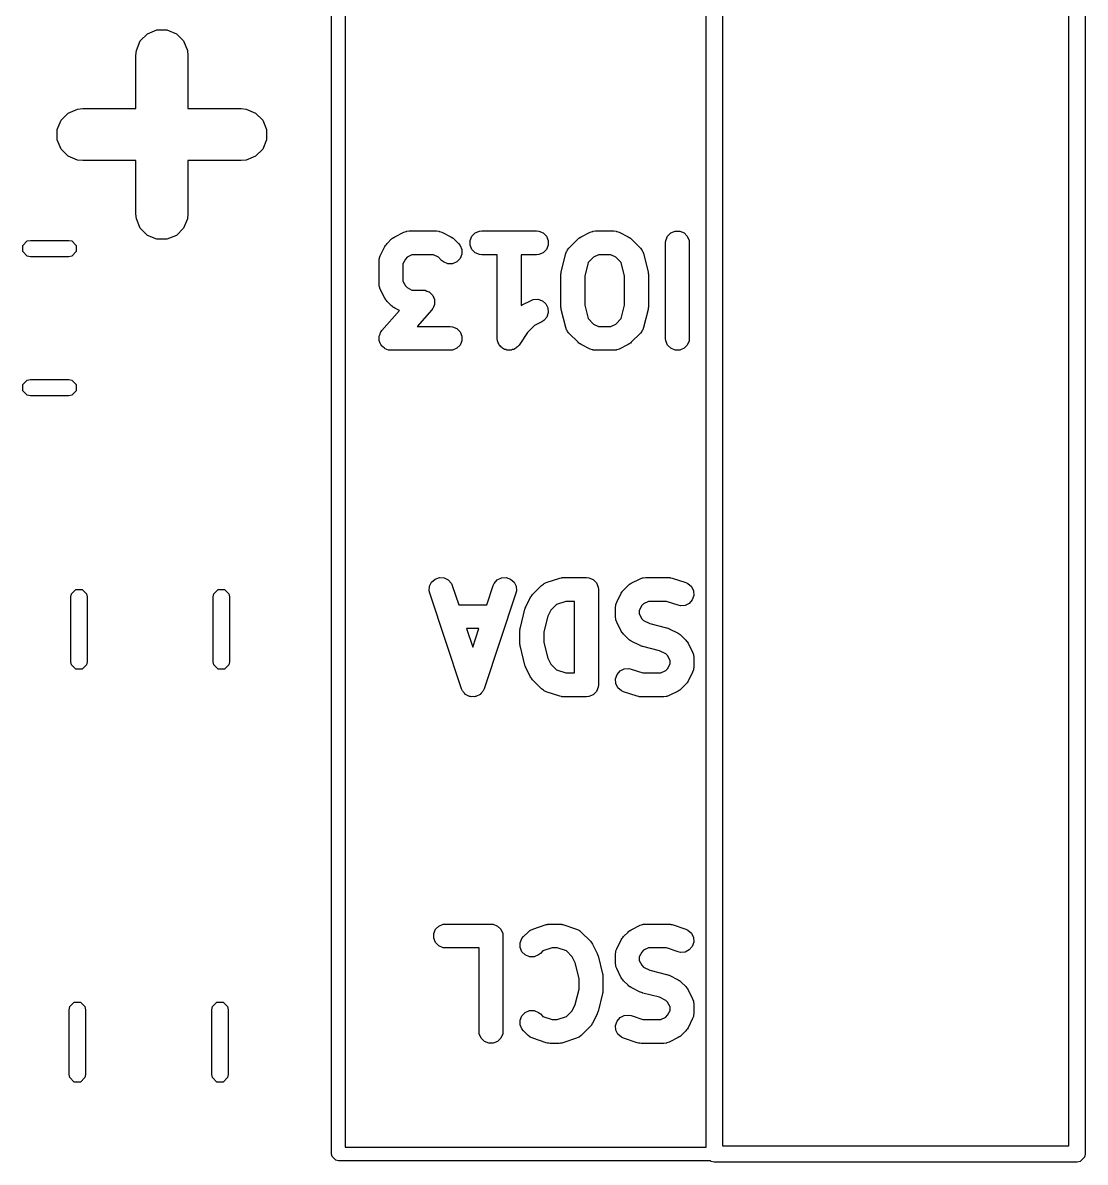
# Model space of a CAD drawing. Extents: x 114.6 to 180.1, y -127.2 to -61.4.
# Drawn here: x 162.08 to 169.87, y -88.29 to -79.94 of the extents above; entities that cross this region are included whole.
import ezdxf

# ---------------------------------------------------------------- set-up
doc = ezdxf.new("R2010")
doc.units = 0
doc.layers.add('BLACK', color=7, linetype='CONTINUOUS')

msp = doc.modelspace()

# ---------------------------------------------------------------- linework, layer by layer
at = {"layer": 'BLACK', "linetype": 'CONTINUOUS'}
for p, q in [((164.3415, -88.234), (164.3415, -72.874)), ((164.4415, -72.924), (164.4415, -88.184)), ((167.0875, -88.184), (167.0875, -75.474)), ((169.8675, -75.474), (169.8675, -88.234)), ((167.2075, -75.534), (167.2075, -88.174)), ((169.7475, -88.174), (169.7475, -75.534)), ((162.991749, -80.023141), (163.06042, -79.994696)), ((163.06042, -79.994696), (163.13475, -79.994696)), ((163.13475, -79.994696), (163.203421, -80.023141)), ((162.910745, -80.144371), (162.93919, -80.0757)), ((162.93919, -80.0757), (162.991749, -80.023141)), ((163.203421, -80.023141), (163.25598, -80.0757)), ((163.25598, -80.0757), (163.284425, -80.144371)), ((162.907085, -80.181536), (162.910745, -80.144371)), ((163.284425, -80.144371), (163.288085, -80.181536)), ((162.907085, -80.571608), (162.907085, -80.181536)), ((163.288085, -80.181536), (163.288085, -80.571608)), ((162.411178, -80.603713), (162.479849, -80.575268)), ((162.479849, -80.575268), (162.517014, -80.571608)), ((162.517014, -80.571608), (162.907085, -80.571608)), ((163.288085, -80.571608), (163.678157, -80.571608)), ((163.678157, -80.571608), (163.715322, -80.575268)), ((163.715322, -80.575268), (163.783993, -80.603713)), ((162.330174, -80.724943), (162.358619, -80.656272)), ((162.358619, -80.656272), (162.411178, -80.603713)), ((163.783993, -80.603713), (163.836552, -80.656272)), ((163.836552, -80.656272), (163.864997, -80.724943)), ((162.330174, -80.799273), (162.330174, -80.724943)), ((163.864997, -80.724943), (163.864997, -80.799273)), ((162.358619, -80.867944), (162.330174, -80.799273)), ((163.864997, -80.799273), (163.836552, -80.867944)), ((162.411178, -80.920503), (162.358619, -80.867944)), ((162.479849, -80.948948), (162.411178, -80.920503)), ((163.783993, -80.920503), (163.715322, -80.948948)), ((163.836552, -80.867944), (163.783993, -80.920503)), ((162.517014, -80.952608), (162.479849, -80.948948)), ((162.907085, -80.952608), (162.517014, -80.952608)), ((162.907085, -81.342679), (162.907085, -80.952608)), ((163.678157, -80.952608), (163.288085, -80.952608)), ((163.288085, -80.952608), (163.288085, -81.342679)), ((163.715322, -80.948948), (163.678157, -80.952608)), ((162.910745, -81.379844), (162.907085, -81.342679)), ((163.288085, -81.342679), (163.284425, -81.379844)), ((162.93919, -81.448515), (162.910745, -81.379844)), ((163.284425, -81.379844), (163.25598, -81.448515)), ((162.991749, -81.501074), (162.93919, -81.448515)), ((163.06042, -81.529519), (162.991749, -81.501074)), ((163.203421, -81.501074), (163.13475, -81.529519)), ((163.25598, -81.448515), (163.203421, -81.501074)), ((164.797393, -81.515337), (164.804738, -81.510714)), ((164.804738, -81.510714), (164.871405, -81.47738)), ((164.871405, -81.47738), (164.887425, -81.471249)), ((164.887425, -81.471249), (164.890562, -81.471026)), ((164.890562, -81.471026), (164.893467, -81.469823)), ((164.893467, -81.469823), (164.910537, -81.468142)), ((164.910537, -81.468142), (165.110537, -81.468142)), ((165.110537, -81.468142), (165.127607, -81.469823)), ((165.127607, -81.469823), (165.130511, -81.471025)), ((165.130511, -81.471025), (165.13365, -81.471249)), ((165.13365, -81.471249), (165.149669, -81.47738)), ((165.149669, -81.47738), (165.216335, -81.510714)), ((165.216335, -81.510714), (165.223679, -81.515337)), ((165.358051, -81.538572), (165.371116, -81.50703)), ((165.371116, -81.50703), (165.395258, -81.482888)), ((165.395258, -81.482888), (165.4268, -81.469823)), ((165.4268, -81.469823), (165.44387, -81.468142)), ((165.44387, -81.468142), (165.84387, -81.468142)), ((165.84387, -81.468142), (165.86094, -81.469823)), ((165.86094, -81.469823), (165.892482, -81.482888)), ((165.892482, -81.482888), (165.916624, -81.50703)), ((165.916624, -81.50703), (165.929689, -81.538572)), ((166.16406, -81.515337), (166.171405, -81.510714)), ((166.171405, -81.510714), (166.238071, -81.47738)), ((166.238071, -81.47738), (166.25409, -81.47125)), ((166.25409, -81.47125), (166.257226, -81.471027)), ((166.257226, -81.471027), (166.260133, -81.469823)), ((166.260133, -81.469823), (166.277203, -81.468142)), ((166.277203, -81.468142), (166.410537, -81.468142)), ((166.410537, -81.468142), (166.427607, -81.469823)), ((166.427607, -81.469823), (166.430511, -81.471025)), ((166.430511, -81.471025), (166.43365, -81.471249)), ((166.43365, -81.471249), (166.449669, -81.47738)), ((166.449669, -81.47738), (166.516335, -81.510714)), ((166.516335, -81.510714), (166.523679, -81.515337)), ((166.791384, -81.538572), (166.804449, -81.50703)), ((166.804449, -81.50703), (166.828591, -81.482888)), ((166.828591, -81.482888), (166.860133, -81.469823)), ((166.860133, -81.469823), (166.894273, -81.469823)), ((166.894273, -81.469823), (166.925815, -81.482888)), ((166.925815, -81.482888), (166.949957, -81.50703)), ((166.949957, -81.50703), (166.963022, -81.538572)), ((162.077486, -81.574039), (162.109958, -81.541567)), ((162.077486, -81.619961), (162.077486, -81.574039)), ((162.109958, -81.541567), (162.132919, -81.537)), ((162.132919, -81.537), (162.414081, -81.537)), ((162.414081, -81.537), (162.437042, -81.541567)), ((162.437042, -81.541567), (162.469514, -81.574039)), ((162.469514, -81.574039), (162.469514, -81.619961)), ((163.13475, -81.529519), (163.06042, -81.529519)), ((164.698941, -81.649844), (164.732275, -81.583178)), ((164.732275, -81.583178), (164.736897, -81.575833)), ((164.736897, -81.575833), (164.737783, -81.573696)), ((164.737783, -81.573696), (164.739756, -81.571291)), ((164.739756, -81.571291), (164.741412, -81.568661)), ((164.741412, -81.568661), (164.743158, -81.567146)), ((164.743158, -81.567146), (164.748665, -81.560437)), ((164.748665, -81.560437), (164.781998, -81.527104)), ((164.781998, -81.527104), (164.788707, -81.521597)), ((164.788707, -81.521597), (164.790222, -81.519851)), ((164.790222, -81.519851), (164.792853, -81.518194)), ((164.792853, -81.518194), (164.795257, -81.516222)), ((164.795257, -81.516222), (164.797393, -81.515337)), ((165.223679, -81.515337), (165.225815, -81.516222)), ((165.225815, -81.516222), (165.22822, -81.518196)), ((165.22822, -81.518196), (165.230851, -81.519852)), ((165.230851, -81.519852), (165.232363, -81.521596)), ((165.232363, -81.521596), (165.239074, -81.527103)), ((165.239074, -81.527103), (165.272408, -81.560436)), ((165.272408, -81.560436), (165.28329, -81.573695)), ((165.28329, -81.573695), (165.296356, -81.605237)), ((165.358051, -81.572712), (165.358051, -81.538572)), ((165.371116, -81.604254), (165.358051, -81.572712)), ((165.929689, -81.572712), (165.916624, -81.604254)), ((165.929689, -81.538572), (165.929689, -81.572712)), ((166.071117, -81.607029), (166.081999, -81.59377)), ((166.081999, -81.59377), (166.148666, -81.527103)), ((166.148666, -81.527103), (166.155376, -81.521596)), ((166.155376, -81.521596), (166.156889, -81.519852)), ((166.156889, -81.519852), (166.159519, -81.518196)), ((166.159519, -81.518196), (166.161925, -81.516222)), ((166.161925, -81.516222), (166.16406, -81.515337)), ((166.523679, -81.515337), (166.525815, -81.516222)), ((166.525815, -81.516222), (166.528219, -81.518195)), ((166.528219, -81.518195), (166.530851, -81.519852)), ((166.530851, -81.519852), (166.532365, -81.521597)), ((166.532365, -81.521597), (166.539074, -81.527104)), ((166.539074, -81.527104), (166.605742, -81.59377)), ((166.605742, -81.59377), (166.616623, -81.607029)), ((166.789703, -81.555642), (166.791384, -81.538572)), ((166.789703, -82.255642), (166.789703, -81.555642)), ((166.963022, -81.538572), (166.964703, -81.555642)), ((166.964703, -81.555642), (166.964703, -82.255642)), ((162.109958, -81.652433), (162.077486, -81.619961)), ((162.132919, -81.657), (162.109958, -81.652433)), ((162.414081, -81.657), (162.132919, -81.657)), ((162.437042, -81.652433), (162.414081, -81.657)), ((162.469514, -81.619961), (162.437042, -81.652433)), ((164.689703, -81.688976), (164.691384, -81.671906)), ((164.691384, -81.671906), (164.692587, -81.669001)), ((164.692587, -81.669001), (164.69281, -81.665864)), ((164.69281, -81.665864), (164.698941, -81.649844)), ((164.882448, -81.674141), (164.864703, -81.709632)), ((164.895702, -81.660887), (164.882448, -81.674141)), ((164.931193, -81.643142), (164.895702, -81.660887)), ((165.08988, -81.643142), (164.931193, -81.643142)), ((165.125371, -81.660887), (165.08988, -81.643142)), ((165.148666, -81.684182), (165.125371, -81.660887)), ((165.283291, -81.670921), (165.259151, -81.695062)), ((165.296356, -81.639379), (165.283291, -81.670921)), ((165.296356, -81.605237), (165.296356, -81.639379)), ((165.395258, -81.628396), (165.371116, -81.604254)), ((165.4268, -81.641461), (165.395258, -81.628396)), ((165.44387, -81.643142), (165.4268, -81.641461)), ((165.55637, -81.643142), (165.44387, -81.643142)), ((165.55637, -82.255642), (165.55637, -81.643142)), ((165.84387, -81.643142), (165.73137, -81.643142)), ((165.73137, -81.643142), (165.73137, -82.014932)), ((165.86094, -81.641461), (165.84387, -81.643142)), ((165.892482, -81.628396), (165.86094, -81.641461)), ((165.916624, -81.604254), (165.892482, -81.628396)), ((166.025649, -81.767754), (166.058982, -81.634421)), ((166.058982, -81.634421), (166.064753, -81.618268)), ((166.064753, -81.618268), (166.068627, -81.613039)), ((166.068627, -81.613039), (166.071117, -81.607029)), ((166.262368, -81.660887), (166.222879, -81.700376)), ((166.29786, -81.643142), (166.262368, -81.660887)), ((166.38988, -81.643142), (166.29786, -81.643142)), ((166.425372, -81.660888), (166.38988, -81.643142)), ((166.464859, -81.700375), (166.425372, -81.660888)), ((166.616623, -81.607029), (166.619112, -81.613038)), ((166.619112, -81.613038), (166.622987, -81.618268)), ((166.622987, -81.618268), (166.628758, -81.63442)), ((166.628758, -81.63442), (166.66209, -81.767754)), ((164.689703, -81.855642), (164.689703, -81.688976)), ((164.864703, -81.709632), (164.864703, -81.834985)), ((165.161925, -81.695063), (165.148666, -81.684182)), ((165.193468, -81.708128), (165.161925, -81.695063)), ((165.227609, -81.708128), (165.193468, -81.708128)), ((165.259151, -81.695062), (165.227609, -81.708128)), ((166.222879, -81.700376), (166.198037, -81.799749)), ((166.489703, -81.799748), (166.464859, -81.700375)), ((164.864703, -81.834985), (164.882448, -81.870476)), ((166.023037, -81.788976), (166.02333, -81.785999)), ((166.023037, -82.022309), (166.023037, -81.788976)), ((166.02314, -81.784722), (166.024085, -81.778325)), ((166.02333, -81.785999), (166.02314, -81.784722)), ((166.024085, -81.778325), (166.024718, -81.771906)), ((166.024718, -81.771906), (166.025211, -81.770715)), ((166.025211, -81.770715), (166.025649, -81.767754)), ((166.198037, -81.799749), (166.198037, -82.011535)), ((166.489703, -82.011536), (166.489703, -81.799748)), ((166.66209, -81.767754), (166.662527, -81.770712)), ((166.662527, -81.770712), (166.663022, -81.771906)), ((166.663022, -81.771906), (166.663654, -81.778333)), ((166.663654, -81.778333), (166.6646, -81.784722)), ((166.6646, -81.784722), (166.664409, -81.785999)), ((166.664409, -81.785999), (166.664703, -81.788976)), ((166.664703, -81.788976), (166.664703, -82.022309)), ((164.691384, -81.872712), (164.689703, -81.855642)), ((164.692587, -81.875616), (164.691384, -81.872712)), ((164.69281, -81.878754), (164.692587, -81.875616)), ((164.698941, -81.894774), (164.69281, -81.878754)), ((164.732275, -81.96144), (164.698941, -81.894774)), ((164.882448, -81.870476), (164.895702, -81.88373)), ((164.895702, -81.88373), (164.931193, -81.901476)), ((164.931193, -81.901476), (165.010537, -81.901476)), ((165.010537, -81.901476), (165.019565, -81.902365)), ((165.019565, -81.902365), (165.021862, -81.902212)), ((165.021862, -81.902212), (165.023443, -81.902747)), ((165.023443, -81.902747), (165.027607, -81.903157)), ((165.027607, -81.903157), (165.040738, -81.908596)), ((165.040738, -81.908596), (165.054203, -81.91315)), ((165.054203, -81.91315), (165.056423, -81.915093)), ((165.056423, -81.915093), (165.059149, -81.916222)), ((165.059149, -81.916222), (165.069197, -81.92627)), ((165.069197, -81.92627), (165.079896, -81.935632)), ((164.736897, -81.968784), (164.732275, -81.96144)), ((164.737783, -81.970922), (164.736897, -81.968784)), ((164.739756, -81.973326), (164.737783, -81.970922)), ((164.741412, -81.975957), (164.739756, -81.973326)), ((164.743158, -81.977471), (164.741412, -81.975957)), ((164.748665, -81.984181), (164.743158, -81.977471)), ((164.781998, -82.017514), (164.748665, -81.984181)), ((165.079896, -81.935632), (165.081204, -81.938277)), ((165.081204, -81.938277), (165.083291, -81.940364)), ((165.083291, -81.940364), (165.088731, -81.953498)), ((165.088731, -81.953498), (165.09503, -81.966235)), ((165.096356, -82.006046), (165.090916, -82.019177)), ((165.09503, -81.966235), (165.095226, -81.969178)), ((165.095226, -81.969178), (165.096356, -81.971906)), ((165.096356, -81.971906), (165.096356, -81.986125)), ((165.096356, -81.986125), (165.097301, -82.000301)), ((165.097301, -82.000301), (165.096356, -82.003095)), ((165.096356, -82.003095), (165.096356, -82.006046)), ((165.73137, -82.014932), (165.738072, -82.010714)), ((165.738072, -82.010714), (165.804738, -81.97738)), ((165.804738, -81.97738), (165.820757, -81.97125)), ((165.820757, -81.97125), (165.854812, -81.968829)), ((165.854812, -81.968829), (165.887202, -81.979625)), ((165.887202, -81.979625), (165.912994, -82.001994)), ((165.912994, -82.001994), (165.928262, -82.03253)), ((166.198037, -82.011535), (166.222878, -82.110906)), ((166.46486, -82.110908), (166.489703, -82.011536)), ((164.711353, -82.198023), (164.839673, -82.051371)), ((164.788707, -82.02302), (164.781998, -82.017514)), ((164.790222, -82.024767), (164.788707, -82.02302)), ((164.792853, -82.026423), (164.790222, -82.024767)), ((164.795257, -82.028396), (164.792853, -82.026423)), ((164.797393, -82.02928), (164.795257, -82.028396)), ((164.804738, -82.033904), (164.797393, -82.02928)), ((164.839673, -82.051371), (164.804738, -82.033904)), ((165.076387, -82.046595), (164.970033, -82.168142)), ((165.081662, -82.039216), (165.076387, -82.046595)), ((165.083291, -82.037588), (165.081662, -82.039216)), ((165.08393, -82.036044), (165.083291, -82.037588)), ((165.086363, -82.032642), (165.08393, -82.036044)), ((165.090916, -82.019177), (165.086363, -82.032642)), ((165.930683, -82.066584), (165.919887, -82.098974)), ((165.928262, -82.03253), (165.930683, -82.066584)), ((166.02333, -82.025285), (166.023037, -82.022309)), ((166.02314, -82.026563), (166.02333, -82.025285)), ((166.024085, -82.032959), (166.02314, -82.026563)), ((166.024718, -82.039379), (166.024085, -82.032959)), ((166.025211, -82.040569), (166.024718, -82.039379)), ((166.025649, -82.043531), (166.025211, -82.040569)), ((166.058982, -82.176863), (166.025649, -82.043531)), ((166.66209, -82.043531), (166.628758, -82.176864)), ((166.662527, -82.040572), (166.66209, -82.043531)), ((166.663022, -82.039379), (166.662527, -82.040572)), ((166.663654, -82.032951), (166.663022, -82.039379)), ((166.6646, -82.026563), (166.663654, -82.032951)), ((166.664703, -82.022309), (166.664409, -82.025285)), ((166.664409, -82.025285), (166.6646, -82.026563)), ((164.970033, -82.168142), (165.210537, -82.168142)), ((165.210537, -82.168142), (165.227607, -82.169823)), ((165.227607, -82.169823), (165.259149, -82.182888)), ((165.829035, -82.160887), (165.778536, -82.211385)), ((165.883002, -82.133904), (165.829035, -82.160887)), ((165.897518, -82.124766), (165.883002, -82.133904)), ((165.919887, -82.098974), (165.897518, -82.124766)), ((166.064753, -82.193016), (166.058982, -82.176863)), ((166.222878, -82.110906), (166.26237, -82.150398)), ((166.26237, -82.150398), (166.297858, -82.168142)), ((166.297858, -82.168142), (166.389882, -82.168142)), ((166.389882, -82.168142), (166.42537, -82.150398)), ((166.42537, -82.150398), (166.46486, -82.110908)), ((166.628758, -82.176864), (166.622987, -82.193016)), ((164.690439, -82.244317), (164.691384, -82.241522)), ((164.691384, -82.258492), (164.690439, -82.244317)), ((164.691384, -82.238572), (164.696823, -82.22544)), ((164.691384, -82.241522), (164.691384, -82.238572)), ((164.691384, -82.272712), (164.691384, -82.258492)), ((164.696823, -82.22544), (164.701377, -82.211976)), ((164.701377, -82.211976), (164.703809, -82.208573)), ((164.703809, -82.208573), (164.704449, -82.20703)), ((164.704449, -82.20703), (164.706077, -82.205401)), ((164.706077, -82.205401), (164.711353, -82.198023)), ((165.259149, -82.182888), (165.283291, -82.20703)), ((165.283291, -82.20703), (165.296356, -82.238572)), ((165.296356, -82.238572), (165.296356, -82.272712)), ((165.556375, -82.255702), (165.55637, -82.255642)), ((165.55637, -82.255733), (165.556375, -82.255702)), ((165.556387, -82.255821), (165.55637, -82.255733)), ((165.558051, -82.272712), (165.556387, -82.255821)), ((165.778536, -82.211385), (165.716674, -82.304178)), ((166.068625, -82.198242), (166.064753, -82.193016)), ((166.071116, -82.204255), (166.068625, -82.198242)), ((166.081998, -82.217514), (166.071116, -82.204255)), ((166.148665, -82.284181), (166.081998, -82.217514)), ((166.605742, -82.217514), (166.539075, -82.284181)), ((166.616623, -82.204255), (166.605742, -82.217514)), ((166.619112, -82.198245), (166.616623, -82.204255)), ((166.622987, -82.193016), (166.619112, -82.198245)), ((166.791384, -82.272712), (166.789703, -82.255642)), ((166.964703, -82.255642), (166.963022, -82.272712)), ((164.692513, -82.275439), (164.691384, -82.272712)), ((164.69271, -82.278384), (164.692513, -82.275439)), ((164.699011, -82.291125), (164.69271, -82.278384)), ((164.704449, -82.304254), (164.699011, -82.291125)), ((164.706534, -82.306339), (164.704449, -82.304254)), ((164.707844, -82.308987), (164.706534, -82.306339)), ((164.718546, -82.318351), (164.707844, -82.308987)), ((164.728591, -82.328396), (164.718546, -82.318351)), ((164.731316, -82.329524), (164.728591, -82.328396)), ((164.733537, -82.331468), (164.731316, -82.329524)), ((164.747001, -82.336021), (164.733537, -82.331468)), ((164.760133, -82.341461), (164.747001, -82.336021)), ((164.764296, -82.34187), (164.760133, -82.341461)), ((164.765878, -82.342406), (164.764296, -82.34187)), ((164.768174, -82.342252), (164.765878, -82.342406)), ((164.777203, -82.343142), (164.768174, -82.342252)), ((165.210537, -82.343142), (164.777203, -82.343142)), ((165.227607, -82.341461), (165.210537, -82.343142)), ((165.259149, -82.328396), (165.227607, -82.341461)), ((165.283291, -82.304254), (165.259149, -82.328396)), ((165.296356, -82.272712), (165.283291, -82.304254)), ((165.561367, -82.280717), (165.558051, -82.272712)), ((165.563066, -82.289212), (165.561367, -82.280717)), ((165.567835, -82.296333), (165.563066, -82.289212)), ((165.571116, -82.304254), (165.567835, -82.296333)), ((165.577241, -82.310379), (165.571116, -82.304254)), ((165.582063, -82.317579), (165.577241, -82.310379)), ((165.589196, -82.322334), (165.582063, -82.317579)), ((165.595258, -82.328396), (165.589196, -82.322334)), ((165.603261, -82.331711), (165.595258, -82.328396)), ((165.610469, -82.336516), (165.603261, -82.331711)), ((165.618877, -82.338179), (165.610469, -82.336516)), ((165.6268, -82.341461), (165.618877, -82.338179)), ((165.635464, -82.341461), (165.6268, -82.341461)), ((165.643961, -82.343142), (165.635464, -82.341461)), ((165.652366, -82.341461), (165.643961, -82.343142)), ((165.66094, -82.341461), (165.652366, -82.341461)), ((165.668945, -82.338144), (165.66094, -82.341461)), ((165.67744, -82.336446), (165.668945, -82.338144)), ((165.684561, -82.331676), (165.67744, -82.336446)), ((165.692482, -82.328396), (165.684561, -82.331676)), ((165.698607, -82.32227), (165.692482, -82.328396)), ((165.705807, -82.317449), (165.698607, -82.32227)), ((165.716556, -82.304321), (165.705807, -82.317449)), ((165.716624, -82.304254), (165.716556, -82.304321)), ((165.716636, -82.304223), (165.716624, -82.304254)), ((165.716674, -82.304178), (165.716636, -82.304223)), ((166.155376, -82.289688), (166.148665, -82.284181)), ((166.15689, -82.291434), (166.155376, -82.289688)), ((166.159521, -82.29309), (166.15689, -82.291434)), ((166.161924, -82.295062), (166.159521, -82.29309)), ((166.164058, -82.295946), (166.161924, -82.295062)), ((166.171406, -82.300571), (166.164058, -82.295946)), ((166.238072, -82.333904), (166.171406, -82.300571)), ((166.254092, -82.340035), (166.238072, -82.333904)), ((166.257228, -82.340257), (166.254092, -82.340035)), ((166.260133, -82.341461), (166.257228, -82.340257)), ((166.277203, -82.343142), (166.260133, -82.341461)), ((166.410537, -82.343142), (166.277203, -82.343142)), ((166.427607, -82.341461), (166.410537, -82.343142)), ((166.430511, -82.340257), (166.427607, -82.341461)), ((166.433649, -82.340035), (166.430511, -82.340257)), ((166.449668, -82.333904), (166.433649, -82.340035)), ((166.516334, -82.300571), (166.449668, -82.333904)), ((166.523677, -82.295948), (166.516334, -82.300571)), ((166.525816, -82.295063), (166.523677, -82.295948)), ((166.528222, -82.293087), (166.525816, -82.295063)), ((166.53085, -82.291434), (166.528222, -82.293087)), ((166.532362, -82.28969), (166.53085, -82.291434)), ((166.539075, -82.284181), (166.532362, -82.28969)), ((166.804449, -82.304254), (166.791384, -82.272712)), ((166.828591, -82.328396), (166.804449, -82.304254)), ((166.860133, -82.341461), (166.828591, -82.328396)), ((166.894273, -82.341461), (166.860133, -82.341461)), ((166.925815, -82.328396), (166.894273, -82.341461)), ((166.949957, -82.304254), (166.925815, -82.328396)), ((166.963022, -82.272712), (166.949957, -82.304254)), ((162.077486, -82.594039), (162.109958, -82.561567)), ((162.077486, -82.639961), (162.077486, -82.594039)), ((162.109958, -82.561567), (162.132919, -82.557)), ((162.132919, -82.557), (162.414081, -82.557)), ((162.414081, -82.557), (162.437042, -82.561567)), ((162.437042, -82.561567), (162.469514, -82.594039)), ((162.469514, -82.594039), (162.469514, -82.639961)), ((162.109958, -82.672433), (162.077486, -82.639961)), ((162.132919, -82.677), (162.109958, -82.672433)), ((162.414081, -82.677), (162.132919, -82.677)), ((162.437042, -82.672433), (162.414081, -82.677)), ((162.469514, -82.639961), (162.437042, -82.672433)), ((165.100537, -84.019624), (165.132925, -84.008828)), ((165.132925, -84.008828), (165.166979, -84.011248)), ((165.166979, -84.011248), (165.197517, -84.026517)), ((165.556888, -84.026516), (165.587426, -84.011248)), ((165.587426, -84.011248), (165.62148, -84.008828)), ((165.62148, -84.008828), (165.653868, -84.019624)), ((165.916199, -84.045965), (166.016198, -84.012632)), ((166.016198, -84.012632), (166.024662, -84.010706)), ((166.024662, -84.010706), (166.026799, -84.009822)), ((166.026799, -84.009822), (166.029893, -84.009517)), ((166.029893, -84.009517), (166.032924, -84.008828)), ((166.032924, -84.008828), (166.035229, -84.008991)), ((166.035229, -84.008991), (166.043869, -84.008141)), ((166.043869, -84.008141), (166.210536, -84.008141)), ((166.210536, -84.008141), (166.227606, -84.009822)), ((166.227606, -84.009822), (166.259148, -84.022887)), ((166.538071, -84.050713), (166.604738, -84.017379)), ((166.604738, -84.017379), (166.620758, -84.011248)), ((166.620758, -84.011248), (166.623895, -84.011025)), ((166.623895, -84.011025), (166.6268, -84.009822)), ((166.6268, -84.009822), (166.64387, -84.008141)), ((166.64387, -84.008141), (166.810536, -84.008141)), ((166.810536, -84.008141), (166.819175, -84.008991)), ((166.819175, -84.008991), (166.821481, -84.008828)), ((166.821481, -84.008828), (166.824512, -84.009517)), ((166.824512, -84.009517), (166.827606, -84.009822)), ((166.827606, -84.009822), (166.82974, -84.010706)), ((166.82974, -84.010706), (166.838206, -84.012631)), ((166.838206, -84.012631), (166.938206, -84.045965)), ((162.433567, -84.127781), (162.466039, -84.095309)), ((162.466039, -84.095309), (162.511961, -84.095309)), ((162.511961, -84.095309), (162.544433, -84.127781)), ((163.478567, -84.127781), (163.511039, -84.095309)), ((163.511039, -84.095309), (163.556961, -84.095309)), ((163.556961, -84.095309), (163.589433, -84.127781)), ((165.057056, -84.106585), (165.059476, -84.072531)), ((165.059476, -84.072531), (165.074745, -84.041993)), ((165.074745, -84.041993), (165.100537, -84.019624)), ((165.197517, -84.026517), (165.219886, -84.052309)), ((165.219886, -84.052309), (165.226879, -84.067971)), ((165.226879, -84.067971), (165.273602, -84.208141)), ((165.480803, -84.208141), (165.527526, -84.067971)), ((165.527526, -84.067971), (165.534519, -84.052308)), ((165.534519, -84.052308), (165.556888, -84.026516)), ((165.653868, -84.019624), (165.67966, -84.041993)), ((165.67966, -84.041993), (165.694929, -84.07253)), ((165.694929, -84.07253), (165.697349, -84.106585)), ((165.815331, -84.133769), (165.881997, -84.067103)), ((165.881997, -84.067103), (165.895256, -84.056221)), ((165.895256, -84.056221), (165.898161, -84.055017)), ((165.898161, -84.055017), (165.900536, -84.052958)), ((165.900536, -84.052958), (165.916199, -84.045965)), ((166.259148, -84.022887), (166.28329, -84.047029)), ((166.28329, -84.047029), (166.296355, -84.078571)), ((166.296355, -84.078571), (166.298036, -84.095641)), ((166.298036, -84.095641), (166.298036, -84.795641)), ((166.476491, -84.107145), (166.481998, -84.100436)), ((166.481998, -84.100436), (166.515331, -84.067103)), ((166.515331, -84.067103), (166.52204, -84.061596)), ((166.52204, -84.061596), (166.523555, -84.05985)), ((166.523555, -84.05985), (166.526186, -84.058193)), ((166.526186, -84.058193), (166.52859, -84.056221)), ((166.52859, -84.056221), (166.530726, -84.055336)), ((166.530726, -84.055336), (166.538071, -84.050713)), ((166.938206, -84.045965), (166.953868, -84.052958)), ((166.953868, -84.052958), (166.97966, -84.075327)), ((166.97966, -84.075327), (166.994929, -84.105865)), ((162.429, -84.150742), (162.433567, -84.127781)), ((162.429, -84.625258), (162.429, -84.150742)), ((162.544433, -84.127781), (162.549, -84.150742)), ((162.549, -84.150742), (162.549, -84.625258)), ((163.474, -84.150742), (163.478567, -84.127781)), ((163.474, -84.625258), (163.474, -84.150742)), ((163.589433, -84.127781), (163.594, -84.150742)), ((163.594, -84.150742), (163.594, -84.625258)), ((165.060859, -84.123311), (165.057056, -84.106585)), ((165.294193, -84.823311), (165.060859, -84.123311)), ((165.693546, -84.123311), (165.460213, -84.823311)), ((165.697349, -84.106585), (165.693546, -84.123311)), ((165.765607, -84.223176), (165.798941, -84.15651)), ((165.798941, -84.15651), (165.803563, -84.149165)), ((165.803563, -84.149165), (165.804449, -84.147028)), ((165.804449, -84.147028), (165.806422, -84.144623)), ((165.806422, -84.144623), (165.808078, -84.141993)), ((165.808078, -84.141993), (165.809824, -84.140478)), ((165.809824, -84.140478), (165.815331, -84.133769)), ((166.058069, -84.183141), (165.991135, -84.205452)), ((166.123036, -84.183141), (166.058069, -84.183141)), ((166.123036, -84.708141), (166.123036, -84.183141)), ((166.432274, -84.189843), (166.465608, -84.123177)), ((166.465608, -84.123177), (166.47023, -84.115832)), ((166.47023, -84.115832), (166.471116, -84.113695)), ((166.471116, -84.113695), (166.473089, -84.11129)), ((166.473089, -84.11129), (166.474745, -84.10866)), ((166.474745, -84.10866), (166.476491, -84.107145)), ((166.664526, -84.183141), (166.629035, -84.200886)), ((166.796336, -84.183141), (166.664526, -84.183141)), ((166.882865, -84.211984), (166.796336, -84.183141)), ((166.986552, -84.172308), (166.964183, -84.198099)), ((166.997349, -84.13992), (166.986552, -84.172308)), ((166.994929, -84.105865), (166.997349, -84.13992)), ((165.273602, -84.208141), (165.480803, -84.208141)), ((165.725648, -84.374419), (165.758981, -84.241087)), ((165.758981, -84.241087), (165.759431, -84.239827)), ((165.759431, -84.239827), (165.759476, -84.239196)), ((165.759476, -84.239196), (165.762193, -84.232096)), ((165.762193, -84.232096), (165.764752, -84.224934)), ((165.764752, -84.224934), (165.765128, -84.224425)), ((165.765128, -84.224425), (165.765607, -84.223176)), ((165.949114, -84.247473), (165.926426, -84.292849)), ((165.991135, -84.205452), (165.949114, -84.247473)), ((166.423036, -84.228975), (166.424717, -84.211905)), ((166.423036, -84.295641), (166.423036, -84.228975)), ((166.424717, -84.211905), (166.42592, -84.209)), ((166.42592, -84.209), (166.426143, -84.205863)), ((166.426143, -84.205863), (166.432274, -84.189843)), ((166.615781, -84.21414), (166.598036, -84.249631)), ((166.598036, -84.249631), (166.598036, -84.274984)), ((166.629035, -84.200886), (166.615781, -84.21414)), ((166.899591, -84.215788), (166.882865, -84.211984)), ((166.933646, -84.213368), (166.899591, -84.215788)), ((166.964183, -84.198099), (166.933646, -84.213368)), ((165.926426, -84.292849), (165.898036, -84.406414)), ((166.424717, -84.312711), (166.423036, -84.295641)), ((166.42592, -84.315615), (166.424717, -84.312711)), ((166.426143, -84.318753), (166.42592, -84.315615)), ((166.432274, -84.334773), (166.426143, -84.318753)), ((166.465608, -84.401439), (166.432274, -84.334773)), ((166.598036, -84.274984), (166.615781, -84.310475)), ((166.615781, -84.310475), (166.629035, -84.323729)), ((166.629035, -84.323729), (166.674406, -84.346415)), ((166.674406, -84.346415), (166.798424, -84.37742)), ((165.422469, -84.383141), (165.331936, -84.383141)), ((165.331936, -84.383141), (165.377202, -84.518941)), ((165.377202, -84.518941), (165.422469, -84.383141)), ((165.723036, -84.395641), (165.723329, -84.392664)), ((165.723036, -84.495641), (165.723036, -84.395641)), ((165.723139, -84.391387), (165.724084, -84.38499)), ((165.723329, -84.392664), (165.723139, -84.391387)), ((165.724084, -84.38499), (165.724717, -84.378571)), ((165.724717, -84.378571), (165.72521, -84.37738)), ((165.72521, -84.37738), (165.725648, -84.374419)), ((165.898036, -84.406414), (165.898036, -84.484867)), ((166.47023, -84.408783), (166.465608, -84.401439)), ((166.471116, -84.410921), (166.47023, -84.408783)), ((166.473089, -84.413325), (166.471116, -84.410921)), ((166.474745, -84.415956), (166.473089, -84.413325)), ((166.476491, -84.41747), (166.474745, -84.415956)), ((166.481998, -84.42418), (166.476491, -84.41747)), ((166.515331, -84.457513), (166.481998, -84.42418)), ((166.798424, -84.37742), (166.799684, -84.37787)), ((166.799684, -84.37787), (166.800314, -84.377915)), ((166.800314, -84.377915), (166.807416, -84.380632)), ((166.807416, -84.380632), (166.814577, -84.383191)), ((166.814577, -84.383191), (166.815084, -84.383566)), ((166.815084, -84.383566), (166.816334, -84.384045)), ((166.816334, -84.384045), (166.883001, -84.417378)), ((166.883001, -84.417378), (166.890349, -84.422003)), ((166.890349, -84.422003), (166.892484, -84.422888)), ((166.892484, -84.422888), (166.894887, -84.42486)), ((166.894887, -84.42486), (166.897517, -84.426516)), ((166.897517, -84.426516), (166.89903, -84.42826)), ((166.89903, -84.42826), (166.905743, -84.43377)), ((166.905743, -84.43377), (166.939076, -84.467104)), ((165.723329, -84.498617), (165.723036, -84.495641)), ((165.723139, -84.499895), (165.723329, -84.498617)), ((165.724084, -84.506291), (165.723139, -84.499895)), ((165.724717, -84.512711), (165.724084, -84.506291)), ((165.72521, -84.513901), (165.724717, -84.512711)), ((165.725648, -84.516863), (165.72521, -84.513901)), ((165.758981, -84.650196), (165.725648, -84.516863)), ((165.898036, -84.484867), (165.926426, -84.598432)), ((166.52204, -84.463019), (166.515331, -84.457513)), ((166.523555, -84.464766), (166.52204, -84.463019)), ((166.526186, -84.466422), (166.523555, -84.464766)), ((166.52859, -84.468395), (166.526186, -84.466422)), ((166.530726, -84.469279), (166.52859, -84.468395)), ((166.538071, -84.473903), (166.530726, -84.469279)), ((166.604738, -84.507237), (166.538071, -84.473903)), ((166.605987, -84.507715), (166.604738, -84.507237)), ((166.606496, -84.508092), (166.605987, -84.507715)), ((166.613664, -84.510653), (166.606496, -84.508092)), ((166.620758, -84.513368), (166.613664, -84.510653)), ((166.621387, -84.513412), (166.620758, -84.513368)), ((166.622648, -84.513863), (166.621387, -84.513412)), ((166.746659, -84.544864), (166.622648, -84.513863)), ((166.939076, -84.467104), (166.944583, -84.473814)), ((166.944583, -84.473814), (166.946328, -84.475328)), ((166.946328, -84.475328), (166.947983, -84.477958)), ((166.947983, -84.477958), (166.949957, -84.480363)), ((166.949957, -84.480363), (166.950841, -84.482498)), ((166.950841, -84.482498), (166.955465, -84.489844)), ((166.955465, -84.489844), (166.988798, -84.55651)), ((165.926426, -84.598432), (165.949115, -84.64381)), ((166.792037, -84.567553), (166.746659, -84.544864)), ((166.805291, -84.580807), (166.792037, -84.567553)), ((166.823036, -84.616296), (166.805291, -84.580807)), ((166.988798, -84.55651), (166.994929, -84.57253)), ((166.994929, -84.57253), (166.995151, -84.575666)), ((166.995151, -84.575666), (166.996355, -84.578571)), ((166.996355, -84.578571), (166.998036, -84.595641)), ((166.998036, -84.595641), (166.998036, -84.662308)), ((162.433567, -84.648219), (162.429, -84.625258)), ((162.466039, -84.680691), (162.433567, -84.648219)), ((162.511961, -84.680691), (162.466039, -84.680691)), ((162.544433, -84.648219), (162.511961, -84.680691)), ((162.549, -84.625258), (162.544433, -84.648219)), ((163.478567, -84.648219), (163.474, -84.625258)), ((163.511039, -84.680691), (163.478567, -84.648219)), ((163.556961, -84.680691), (163.511039, -84.680691)), ((163.589433, -84.648219), (163.556961, -84.680691)), ((163.594, -84.625258), (163.589433, -84.648219)), ((165.759431, -84.651455), (165.758981, -84.650196)), ((165.759476, -84.652088), (165.759431, -84.651455)), ((165.762196, -84.659194), (165.759476, -84.652088)), ((165.764752, -84.666349), (165.762196, -84.659194)), ((165.765128, -84.666857), (165.764752, -84.666349)), ((165.765607, -84.668107), (165.765128, -84.666857)), ((165.798941, -84.734773), (165.765607, -84.668107)), ((165.949115, -84.64381), (165.991134, -84.685829)), ((166.456888, -84.693184), (166.487425, -84.677915)), ((166.487425, -84.677915), (166.52148, -84.675495)), ((166.52148, -84.675495), (166.538206, -84.679298)), ((166.538206, -84.679298), (166.624736, -84.708141)), ((166.792038, -84.690395), (166.805289, -84.677144)), ((166.805289, -84.677144), (166.823036, -84.641651)), ((166.823036, -84.641651), (166.823036, -84.616296)), ((166.994929, -84.685419), (166.988799, -84.701438)), ((166.995151, -84.682282), (166.994929, -84.685419)), ((166.996355, -84.679378), (166.995151, -84.682282)), ((166.998036, -84.662308), (166.996355, -84.679378)), ((165.803564, -84.742117), (165.798941, -84.734773)), ((165.804449, -84.744253), (165.803564, -84.742117)), ((165.806422, -84.746657), (165.804449, -84.744253)), ((165.808079, -84.749289), (165.806422, -84.746657)), ((165.809824, -84.750803), (165.808079, -84.749289)), ((165.815331, -84.757512), (165.809824, -84.750803)), ((165.881997, -84.82418), (165.815331, -84.757512)), ((165.991134, -84.685829), (166.058069, -84.708141)), ((166.058069, -84.708141), (166.123036, -84.708141)), ((166.423723, -84.751364), (166.434519, -84.718976)), ((166.426143, -84.785419), (166.423723, -84.751364)), ((166.434519, -84.718976), (166.456888, -84.693184)), ((166.624736, -84.708141), (166.756547, -84.708141)), ((166.756547, -84.708141), (166.792038, -84.690395)), ((166.955466, -84.768106), (166.950842, -84.775451)), ((166.988799, -84.701438), (166.955466, -84.768106)), ((165.301186, -84.838973), (165.294193, -84.823311)), ((165.305282, -84.843696), (165.301186, -84.838973)), ((165.308079, -84.849289), (165.305282, -84.843696)), ((165.316366, -84.856477), (165.308079, -84.849289)), ((165.446327, -84.849289), (165.438039, -84.856477)), ((165.449123, -84.843696), (165.446327, -84.849289)), ((165.45322, -84.838973), (165.449123, -84.843696)), ((165.460213, -84.823311), (165.45322, -84.838973)), ((165.895256, -84.835061), (165.881997, -84.82418)), ((165.898161, -84.836264), (165.895256, -84.835061)), ((165.900537, -84.838325), (165.898161, -84.836264)), ((165.916199, -84.845318), (165.900537, -84.838325)), ((166.016199, -84.878651), (165.916199, -84.845318)), ((166.28329, -84.844253), (166.259148, -84.868395)), ((166.296355, -84.812711), (166.28329, -84.844253)), ((166.298036, -84.795641), (166.296355, -84.812711)), ((166.441412, -84.815956), (166.426143, -84.785419)), ((166.467204, -84.838325), (166.441412, -84.815956)), ((166.482866, -84.845318), (166.467204, -84.838325)), ((166.582866, -84.878651), (166.482866, -84.845318)), ((166.883001, -84.840571), (166.816334, -84.873904)), ((166.890346, -84.835947), (166.883001, -84.840571)), ((166.892483, -84.835062), (166.890346, -84.835947)), ((166.894888, -84.833087), (166.892483, -84.835062)), ((166.897517, -84.831433), (166.894888, -84.833087)), ((166.899029, -84.829689), (166.897517, -84.831433)), ((166.905742, -84.82418), (166.899029, -84.829689)), ((166.939075, -84.790847), (166.905742, -84.82418)), ((166.944584, -84.784134), (166.939075, -84.790847)), ((166.946328, -84.782622), (166.944584, -84.784134)), ((166.947982, -84.779993), (166.946328, -84.782622)), ((166.949957, -84.777588), (166.947982, -84.779993)), ((166.950842, -84.775451), (166.949957, -84.777588)), ((165.323555, -84.864765), (165.316366, -84.856477)), ((165.329147, -84.867561), (165.323555, -84.864765)), ((165.333871, -84.871658), (165.329147, -84.867561)), ((165.344281, -84.875128), (165.333871, -84.871658)), ((165.354093, -84.880034), (165.344281, -84.875128)), ((165.360328, -84.880477), (165.354093, -84.880034)), ((165.366259, -84.882454), (165.360328, -84.880477)), ((165.377203, -84.881676), (165.366259, -84.882454)), ((165.388147, -84.882454), (165.377203, -84.881676)), ((165.394077, -84.880477), (165.388147, -84.882454)), ((165.400314, -84.880034), (165.394077, -84.880477)), ((165.410127, -84.875127), (165.400314, -84.880034)), ((165.420535, -84.871658), (165.410127, -84.875127)), ((165.425258, -84.867561), (165.420535, -84.871658)), ((165.430851, -84.864765), (165.425258, -84.867561)), ((165.438039, -84.856477), (165.430851, -84.864765)), ((166.024664, -84.880575), (166.016199, -84.878651)), ((166.026799, -84.88146), (166.024664, -84.880575)), ((166.029893, -84.881764), (166.026799, -84.88146)), ((166.032925, -84.882454), (166.029893, -84.881764)), ((166.035229, -84.88229), (166.032925, -84.882454)), ((166.043869, -84.883141), (166.035229, -84.88229)), ((166.210536, -84.883141), (166.043869, -84.883141)), ((166.227606, -84.88146), (166.210536, -84.883141)), ((166.259148, -84.868395), (166.227606, -84.88146)), ((166.591331, -84.880575), (166.582866, -84.878651)), ((166.593466, -84.88146), (166.591331, -84.880575)), ((166.59656, -84.881764), (166.593466, -84.88146)), ((166.599592, -84.882454), (166.59656, -84.881764)), ((166.601896, -84.88229), (166.599592, -84.882454)), ((166.610536, -84.883141), (166.601896, -84.88229)), ((166.777203, -84.883141), (166.610536, -84.883141)), ((166.794273, -84.88146), (166.777203, -84.883141)), ((166.797177, -84.880256), (166.794273, -84.88146)), ((166.800314, -84.880034), (166.797177, -84.880256)), ((166.816334, -84.873904), (166.800314, -84.880034)), ((165.091384, -86.618571), (165.104449, -86.587029)), ((165.104449, -86.587029), (165.128591, -86.562887)), ((165.128591, -86.562887), (165.160133, -86.549822)), ((165.160133, -86.549822), (165.177203, -86.548141)), ((165.177203, -86.548141), (165.510536, -86.548141)), ((165.510536, -86.548141), (165.527606, -86.549822)), ((165.527606, -86.549822), (165.559148, -86.562887)), ((165.559148, -86.562887), (165.58329, -86.587029)), ((165.58329, -86.587029), (165.596355, -86.618571)), ((165.781997, -86.607103), (165.795256, -86.596221)), ((165.795256, -86.596221), (165.798161, -86.595017)), ((165.798161, -86.595017), (165.800536, -86.592958)), ((165.800536, -86.592958), (165.816199, -86.585965)), ((165.816199, -86.585965), (165.916198, -86.552632)), ((165.916198, -86.552632), (165.924662, -86.550706)), ((165.924662, -86.550706), (165.926799, -86.549822)), ((165.926799, -86.549822), (165.929893, -86.549517)), ((165.929893, -86.549517), (165.932924, -86.548828)), ((165.932924, -86.548828), (165.935229, -86.548991)), ((165.935229, -86.548991), (165.943869, -86.548141)), ((165.943869, -86.548141), (166.010536, -86.548141)), ((166.010536, -86.548141), (166.019175, -86.548991)), ((166.019175, -86.548991), (166.021481, -86.548828)), ((166.021481, -86.548828), (166.024512, -86.549517)), ((166.024512, -86.549517), (166.027606, -86.549822)), ((166.027606, -86.549822), (166.02974, -86.550706)), ((166.02974, -86.550706), (166.038206, -86.552631)), ((166.038206, -86.552631), (166.138206, -86.585965)), ((166.138206, -86.585965), (166.153868, -86.592958)), ((166.153868, -86.592958), (166.156242, -86.595017)), ((166.156242, -86.595017), (166.159148, -86.596221)), ((166.159148, -86.596221), (166.172407, -86.607103)), ((166.515331, -86.607103), (166.52204, -86.601596)), ((166.52204, -86.601596), (166.523555, -86.59985)), ((166.523555, -86.59985), (166.526186, -86.598193)), ((166.526186, -86.598193), (166.52859, -86.596221)), ((166.52859, -86.596221), (166.530726, -86.595336)), ((166.530726, -86.595336), (166.538071, -86.590713)), ((166.538071, -86.590713), (166.604738, -86.557379)), ((166.604738, -86.557379), (166.620758, -86.551248)), ((166.620758, -86.551248), (166.623895, -86.551025)), ((166.623895, -86.551025), (166.6268, -86.549822)), ((166.6268, -86.549822), (166.64387, -86.548141)), ((166.64387, -86.548141), (166.810536, -86.548141)), ((166.810536, -86.548141), (166.819175, -86.548991)), ((166.819175, -86.548991), (166.821481, -86.548828)), ((166.821481, -86.548828), (166.824512, -86.549517)), ((166.824512, -86.549517), (166.827606, -86.549822)), ((166.827606, -86.549822), (166.82974, -86.550706)), ((166.82974, -86.550706), (166.838206, -86.552631)), ((166.838206, -86.552631), (166.938206, -86.585965)), ((166.938206, -86.585965), (166.953868, -86.592958)), ((166.953868, -86.592958), (166.97966, -86.615327)), ((165.091384, -86.652711), (165.091384, -86.618571)), ((165.104449, -86.684253), (165.091384, -86.652711)), ((165.128591, -86.708395), (165.104449, -86.684253)), ((165.596355, -86.618571), (165.598036, -86.635641)), ((165.598036, -86.635641), (165.598036, -87.335641)), ((165.724717, -86.685237), (165.737782, -86.653695)), ((165.724717, -86.719379), (165.724717, -86.685237)), ((165.737782, -86.653695), (165.748664, -86.640436)), ((165.748664, -86.640436), (165.781997, -86.607103)), ((166.172407, -86.607103), (166.239075, -86.673769)), ((166.239075, -86.673769), (166.244582, -86.680479)), ((166.244582, -86.680479), (166.246328, -86.681994)), ((166.246328, -86.681994), (166.247985, -86.684626)), ((166.247985, -86.684626), (166.249956, -86.687028)), ((166.249956, -86.687028), (166.250839, -86.68916)), ((166.250839, -86.68916), (166.255466, -86.69651)), ((166.432274, -86.729843), (166.465608, -86.663177)), ((166.465608, -86.663177), (166.47023, -86.655832)), ((166.47023, -86.655832), (166.471116, -86.653695)), ((166.471116, -86.653695), (166.473089, -86.65129)), ((166.473089, -86.65129), (166.474745, -86.64866)), ((166.474745, -86.64866), (166.476491, -86.647145)), ((166.476491, -86.647145), (166.481998, -86.640436)), ((166.481998, -86.640436), (166.515331, -86.607103)), ((166.97966, -86.615327), (166.994929, -86.645865)), ((166.997349, -86.67992), (166.986552, -86.712308)), ((166.994929, -86.645865), (166.997349, -86.67992)), ((165.160133, -86.72146), (165.128591, -86.708395)), ((165.177203, -86.723141), (165.160133, -86.72146)), ((165.423036, -86.723141), (165.177203, -86.723141)), ((165.423036, -87.335641), (165.423036, -86.723141)), ((165.737782, -86.750921), (165.724717, -86.719379)), ((165.761923, -86.775062), (165.737782, -86.750921)), ((165.872408, -86.76418), (165.859149, -86.775062)), ((165.891135, -86.745452), (165.872408, -86.76418)), ((165.958069, -86.723141), (165.891135, -86.745452)), ((165.996336, -86.723141), (165.958069, -86.723141)), ((166.06327, -86.745452), (165.996336, -86.723141)), ((166.105289, -86.787471), (166.06327, -86.745452)), ((166.255466, -86.69651), (166.288799, -86.763178)), ((166.288799, -86.763178), (166.289276, -86.764425)), ((166.289276, -86.764425), (166.289653, -86.764934)), ((166.289653, -86.764934), (166.292215, -86.772106)), ((166.292215, -86.772106), (166.294929, -86.779197)), ((166.423036, -86.768975), (166.424717, -86.751905)), ((166.423036, -86.835641), (166.423036, -86.768975)), ((166.424717, -86.751905), (166.42592, -86.749)), ((166.42592, -86.749), (166.426143, -86.745863)), ((166.426143, -86.745863), (166.432274, -86.729843)), ((166.615781, -86.75414), (166.598036, -86.789631)), ((166.629035, -86.740886), (166.615781, -86.75414)), ((166.664526, -86.723141), (166.629035, -86.740886)), ((166.796336, -86.723141), (166.664526, -86.723141)), ((166.882865, -86.751984), (166.796336, -86.723141)), ((166.899591, -86.755788), (166.882865, -86.751984)), ((166.933646, -86.753368), (166.899591, -86.755788)), ((166.964183, -86.738099), (166.933646, -86.753368)), ((166.986552, -86.712308), (166.964183, -86.738099)), ((165.793465, -86.788127), (165.761923, -86.775062)), ((165.827607, -86.788127), (165.793465, -86.788127)), ((165.859149, -86.775062), (165.827607, -86.788127)), ((166.127977, -86.832847), (166.105289, -86.787471)), ((166.156369, -86.946414), (166.127977, -86.832847)), ((166.294929, -86.779197), (166.294973, -86.779825)), ((166.294973, -86.779825), (166.295424, -86.781086)), ((166.295424, -86.781086), (166.328756, -86.914419)), ((166.424717, -86.852711), (166.423036, -86.835641)), ((166.42592, -86.855615), (166.424717, -86.852711)), ((166.426143, -86.858753), (166.42592, -86.855615)), ((166.598036, -86.789631), (166.598036, -86.814984)), ((166.598036, -86.814984), (166.615781, -86.850475)), ((166.615781, -86.850475), (166.629035, -86.863729)), ((166.328756, -86.914419), (166.329193, -86.917377)), ((166.329193, -86.917377), (166.329688, -86.918571)), ((166.329688, -86.918571), (166.33032, -86.924998)), ((166.33032, -86.924998), (166.331266, -86.931387)), ((166.331266, -86.931387), (166.331075, -86.932664)), ((166.331075, -86.932664), (166.331369, -86.935641)), ((166.331369, -86.935641), (166.331369, -87.035641)), ((166.432274, -86.874773), (166.426143, -86.858753)), ((166.465608, -86.941439), (166.432274, -86.874773)), ((166.629035, -86.863729), (166.674406, -86.886415)), ((166.674406, -86.886415), (166.798424, -86.91742)), ((166.798424, -86.91742), (166.799684, -86.91787)), ((166.799684, -86.91787), (166.800314, -86.917915)), ((166.800314, -86.917915), (166.807416, -86.920632)), ((166.807416, -86.920632), (166.814577, -86.923191)), ((166.814577, -86.923191), (166.815084, -86.923566)), ((166.815084, -86.923566), (166.816334, -86.924045)), ((166.816334, -86.924045), (166.883001, -86.957378)), ((166.156369, -87.024868), (166.156369, -86.946414)), ((166.47023, -86.948783), (166.465608, -86.941439)), ((166.471116, -86.950921), (166.47023, -86.948783)), ((166.473089, -86.953325), (166.471116, -86.950921)), ((166.474745, -86.955956), (166.473089, -86.953325)), ((166.476491, -86.95747), (166.474745, -86.955956)), ((166.481998, -86.96418), (166.476491, -86.95747)), ((166.515331, -86.997513), (166.481998, -86.96418)), ((166.52204, -87.003019), (166.515331, -86.997513)), ((166.523555, -87.004766), (166.52204, -87.003019)), ((166.526186, -87.006422), (166.523555, -87.004766)), ((166.52859, -87.008395), (166.526186, -87.006422)), ((166.530726, -87.009279), (166.52859, -87.008395)), ((166.538071, -87.013903), (166.530726, -87.009279)), ((166.604738, -87.047237), (166.538071, -87.013903)), ((166.883001, -86.957378), (166.890349, -86.962003)), ((166.890349, -86.962003), (166.892484, -86.962888)), ((166.892484, -86.962888), (166.894887, -86.96486)), ((166.894887, -86.96486), (166.897517, -86.966516)), ((166.897517, -86.966516), (166.89903, -86.96826)), ((166.89903, -86.96826), (166.905743, -86.97377)), ((166.905743, -86.97377), (166.939076, -87.007104)), ((166.939076, -87.007104), (166.944583, -87.013814)), ((166.944583, -87.013814), (166.946328, -87.015328)), ((166.946328, -87.015328), (166.947983, -87.017958)), ((166.947983, -87.017958), (166.949957, -87.020363)), ((166.949957, -87.020363), (166.950841, -87.022498)), ((166.950841, -87.022498), (166.955465, -87.029844)), ((166.127976, -87.138439), (166.156369, -87.024868)), ((166.328756, -87.056863), (166.295424, -87.190197)), ((166.329193, -87.053904), (166.328756, -87.056863)), ((166.329688, -87.052711), (166.329193, -87.053904)), ((166.33032, -87.046283), (166.329688, -87.052711)), ((166.331266, -87.039895), (166.33032, -87.046283)), ((166.331369, -87.035641), (166.331075, -87.038617)), ((166.331075, -87.038617), (166.331266, -87.039895)), ((166.605987, -87.047715), (166.604738, -87.047237)), ((166.606496, -87.048092), (166.605987, -87.047715)), ((166.613664, -87.050653), (166.606496, -87.048092)), ((166.620758, -87.053368), (166.613664, -87.050653)), ((166.621387, -87.053412), (166.620758, -87.053368)), ((166.622648, -87.053863), (166.621387, -87.053412)), ((166.746659, -87.084864), (166.622648, -87.053863)), ((166.792037, -87.107553), (166.746659, -87.084864)), ((166.805291, -87.120807), (166.792037, -87.107553)), ((166.955465, -87.029844), (166.988798, -87.09651)), ((166.988798, -87.09651), (166.994929, -87.11253)), ((162.418, -87.176742), (162.422567, -87.153781)), ((162.418, -87.651258), (162.418, -87.176742)), ((162.422567, -87.153781), (162.455039, -87.121309)), ((162.455039, -87.121309), (162.500961, -87.121309)), ((162.500961, -87.121309), (162.533433, -87.153781)), ((162.533433, -87.153781), (162.538, -87.176742)), ((162.538, -87.176742), (162.538, -87.651258)), ((163.463, -87.176742), (163.467567, -87.153781)), ((163.463, -87.651258), (163.463, -87.176742)), ((163.467567, -87.153781), (163.500039, -87.121309)), ((163.500039, -87.121309), (163.545961, -87.121309)), ((163.545961, -87.121309), (163.578433, -87.153781)), ((163.578433, -87.153781), (163.583, -87.176742)), ((163.583, -87.176742), (163.583, -87.651258)), ((165.761923, -87.196221), (165.793465, -87.183156)), ((165.793465, -87.183156), (165.827607, -87.183156)), ((165.827607, -87.183156), (165.859149, -87.196221)), ((166.06327, -87.225829), (166.105292, -87.183808)), ((166.105292, -87.183808), (166.127976, -87.138439)), ((166.295424, -87.190197), (166.294973, -87.191457)), ((166.805289, -87.217144), (166.823036, -87.181651)), ((166.823036, -87.156296), (166.805291, -87.120807)), ((166.823036, -87.181651), (166.823036, -87.156296)), ((166.994929, -87.11253), (166.995151, -87.115666)), ((166.995151, -87.115666), (166.996355, -87.118571)), ((166.996355, -87.118571), (166.998036, -87.135641)), ((166.998036, -87.135641), (166.998036, -87.202308)), ((165.724717, -87.251904), (165.737782, -87.220362)), ((165.724717, -87.286046), (165.724717, -87.251904)), ((165.737782, -87.220362), (165.761923, -87.196221)), ((165.859149, -87.196221), (165.872408, -87.207103)), ((165.872408, -87.207103), (165.891134, -87.225829)), ((165.891134, -87.225829), (165.958069, -87.248141)), ((165.958069, -87.248141), (165.996336, -87.248141)), ((165.996336, -87.248141), (166.06327, -87.225829)), ((166.288798, -87.208106), (166.255465, -87.274772)), ((166.289275, -87.206858), (166.288798, -87.208106)), ((166.289653, -87.206349), (166.289275, -87.206858)), ((166.292219, -87.199165), (166.289653, -87.206349)), ((166.294929, -87.192086), (166.292219, -87.199165)), ((166.294973, -87.191457), (166.294929, -87.192086)), ((166.423723, -87.291364), (166.434519, -87.258976)), ((166.434519, -87.258976), (166.456888, -87.233184)), ((166.456888, -87.233184), (166.487425, -87.217915)), ((166.487425, -87.217915), (166.52148, -87.215495)), ((166.52148, -87.215495), (166.538206, -87.219298)), ((166.538206, -87.219298), (166.624736, -87.248141)), ((166.624736, -87.248141), (166.756547, -87.248141)), ((166.756547, -87.248141), (166.792038, -87.230395)), ((166.792038, -87.230395), (166.805289, -87.217144)), ((166.988799, -87.241438), (166.955466, -87.308106)), ((166.994929, -87.225419), (166.988799, -87.241438)), ((166.995151, -87.222282), (166.994929, -87.225419)), ((166.996355, -87.219378), (166.995151, -87.222282)), ((166.998036, -87.202308), (166.996355, -87.219378)), ((165.424717, -87.352711), (165.423036, -87.335641)), ((165.437782, -87.384253), (165.424717, -87.352711)), ((165.596355, -87.352711), (165.58329, -87.384253)), ((165.598036, -87.335641), (165.596355, -87.352711)), ((165.737782, -87.317588), (165.724717, -87.286046)), ((165.748664, -87.330847), (165.737782, -87.317588)), ((165.781997, -87.36418), (165.748664, -87.330847)), ((166.239075, -87.297513), (166.172408, -87.36418)), ((166.244582, -87.290801), (166.239075, -87.297513)), ((166.246328, -87.289288), (166.244582, -87.290801)), ((166.247984, -87.286656), (166.246328, -87.289288)), ((166.249956, -87.284254), (166.247984, -87.286656)), ((166.25084, -87.282119), (166.249956, -87.284254)), ((166.255465, -87.274772), (166.25084, -87.282119)), ((166.426143, -87.325419), (166.423723, -87.291364)), ((166.441412, -87.355956), (166.426143, -87.325419)), ((166.467204, -87.378325), (166.441412, -87.355956)), ((166.939075, -87.330847), (166.905742, -87.36418)), ((166.944584, -87.324134), (166.939075, -87.330847)), ((166.946328, -87.322622), (166.944584, -87.324134)), ((166.947982, -87.319993), (166.946328, -87.322622)), ((166.949957, -87.317588), (166.947982, -87.319993)), ((166.950842, -87.315451), (166.949957, -87.317588)), ((166.955466, -87.308106), (166.950842, -87.315451)), ((165.461924, -87.408395), (165.437782, -87.384253)), ((165.493466, -87.42146), (165.461924, -87.408395)), ((165.527606, -87.42146), (165.493466, -87.42146)), ((165.559148, -87.408395), (165.527606, -87.42146)), ((165.58329, -87.384253), (165.559148, -87.408395)), ((165.795256, -87.375062), (165.781997, -87.36418)), ((165.798163, -87.376266), (165.795256, -87.375062)), ((165.800537, -87.378325), (165.798163, -87.376266)), ((165.816199, -87.385318), (165.800537, -87.378325)), ((165.916199, -87.418651), (165.816199, -87.385318)), ((165.924664, -87.420575), (165.916199, -87.418651)), ((165.926799, -87.42146), (165.924664, -87.420575)), ((165.929893, -87.421764), (165.926799, -87.42146)), ((165.932925, -87.422454), (165.929893, -87.421764)), ((165.935229, -87.42229), (165.932925, -87.422454)), ((165.943869, -87.423141), (165.935229, -87.42229)), ((166.010536, -87.423141), (165.943869, -87.423141)), ((166.019175, -87.42229), (166.010536, -87.423141)), ((166.02148, -87.422454), (166.019175, -87.42229)), ((166.024511, -87.421764), (166.02148, -87.422454)), ((166.027606, -87.42146), (166.024511, -87.421764)), ((166.02974, -87.420575), (166.027606, -87.42146)), ((166.038206, -87.418651), (166.02974, -87.420575)), ((166.138206, -87.385318), (166.038206, -87.418651)), ((166.153868, -87.378325), (166.138206, -87.385318)), ((166.156241, -87.376266), (166.153868, -87.378325)), ((166.159149, -87.375062), (166.156241, -87.376266)), ((166.172408, -87.36418), (166.159149, -87.375062)), ((166.482866, -87.385318), (166.467204, -87.378325)), ((166.582866, -87.418651), (166.482866, -87.385318)), ((166.591331, -87.420575), (166.582866, -87.418651)), ((166.593466, -87.42146), (166.591331, -87.420575)), ((166.59656, -87.421764), (166.593466, -87.42146)), ((166.599592, -87.422454), (166.59656, -87.421764)), ((166.601896, -87.42229), (166.599592, -87.422454)), ((166.610536, -87.423141), (166.601896, -87.42229)), ((166.777203, -87.423141), (166.610536, -87.423141)), ((166.794273, -87.42146), (166.777203, -87.423141)), ((166.797177, -87.420256), (166.794273, -87.42146)), ((166.800314, -87.420034), (166.797177, -87.420256)), ((166.816334, -87.413904), (166.800314, -87.420034)), ((166.883001, -87.380571), (166.816334, -87.413904)), ((166.890346, -87.375947), (166.883001, -87.380571)), ((166.892483, -87.375062), (166.890346, -87.375947)), ((166.894888, -87.373087), (166.892483, -87.375062)), ((166.897517, -87.371433), (166.894888, -87.373087)), ((166.899029, -87.369689), (166.897517, -87.371433)), ((166.905742, -87.36418), (166.899029, -87.369689)), ((162.422567, -87.674219), (162.418, -87.651258)), ((162.455039, -87.706691), (162.422567, -87.674219)), ((162.533433, -87.674219), (162.500961, -87.706691)), ((162.538, -87.651258), (162.533433, -87.674219)), ((163.467567, -87.674219), (163.463, -87.651258)), ((163.500039, -87.706691), (163.467567, -87.674219)), ((163.578433, -87.674219), (163.545961, -87.706691)), ((163.583, -87.651258), (163.578433, -87.674219)), ((162.500961, -87.706691), (162.455039, -87.706691)), ((163.545961, -87.706691), (163.500039, -87.706691)), ((164.4415, -88.184), (167.0875, -88.184)), ((167.2075, -88.174), (169.7475, -88.174)), ((164.345306, -88.253134), (164.3415, -88.234)), ((164.372366, -88.280194), (164.345306, -88.253134)), ((169.862933, -88.256961), (169.830461, -88.289433)), ((169.8675, -88.234), (169.862933, -88.256961)), ((164.3915, -88.284), (164.372366, -88.280194)), ((167.119106, -88.284), (164.3915, -88.284)), ((167.124539, -88.289433), (167.119106, -88.284)), ((167.1475, -88.294), (167.124539, -88.289433)), ((169.8075, -88.294), (167.1475, -88.294)), ((169.830461, -88.289433), (169.8075, -88.294))]:
    msp.add_line(p, q, dxfattribs=at)

doc.saveas('drawing.dxf')
